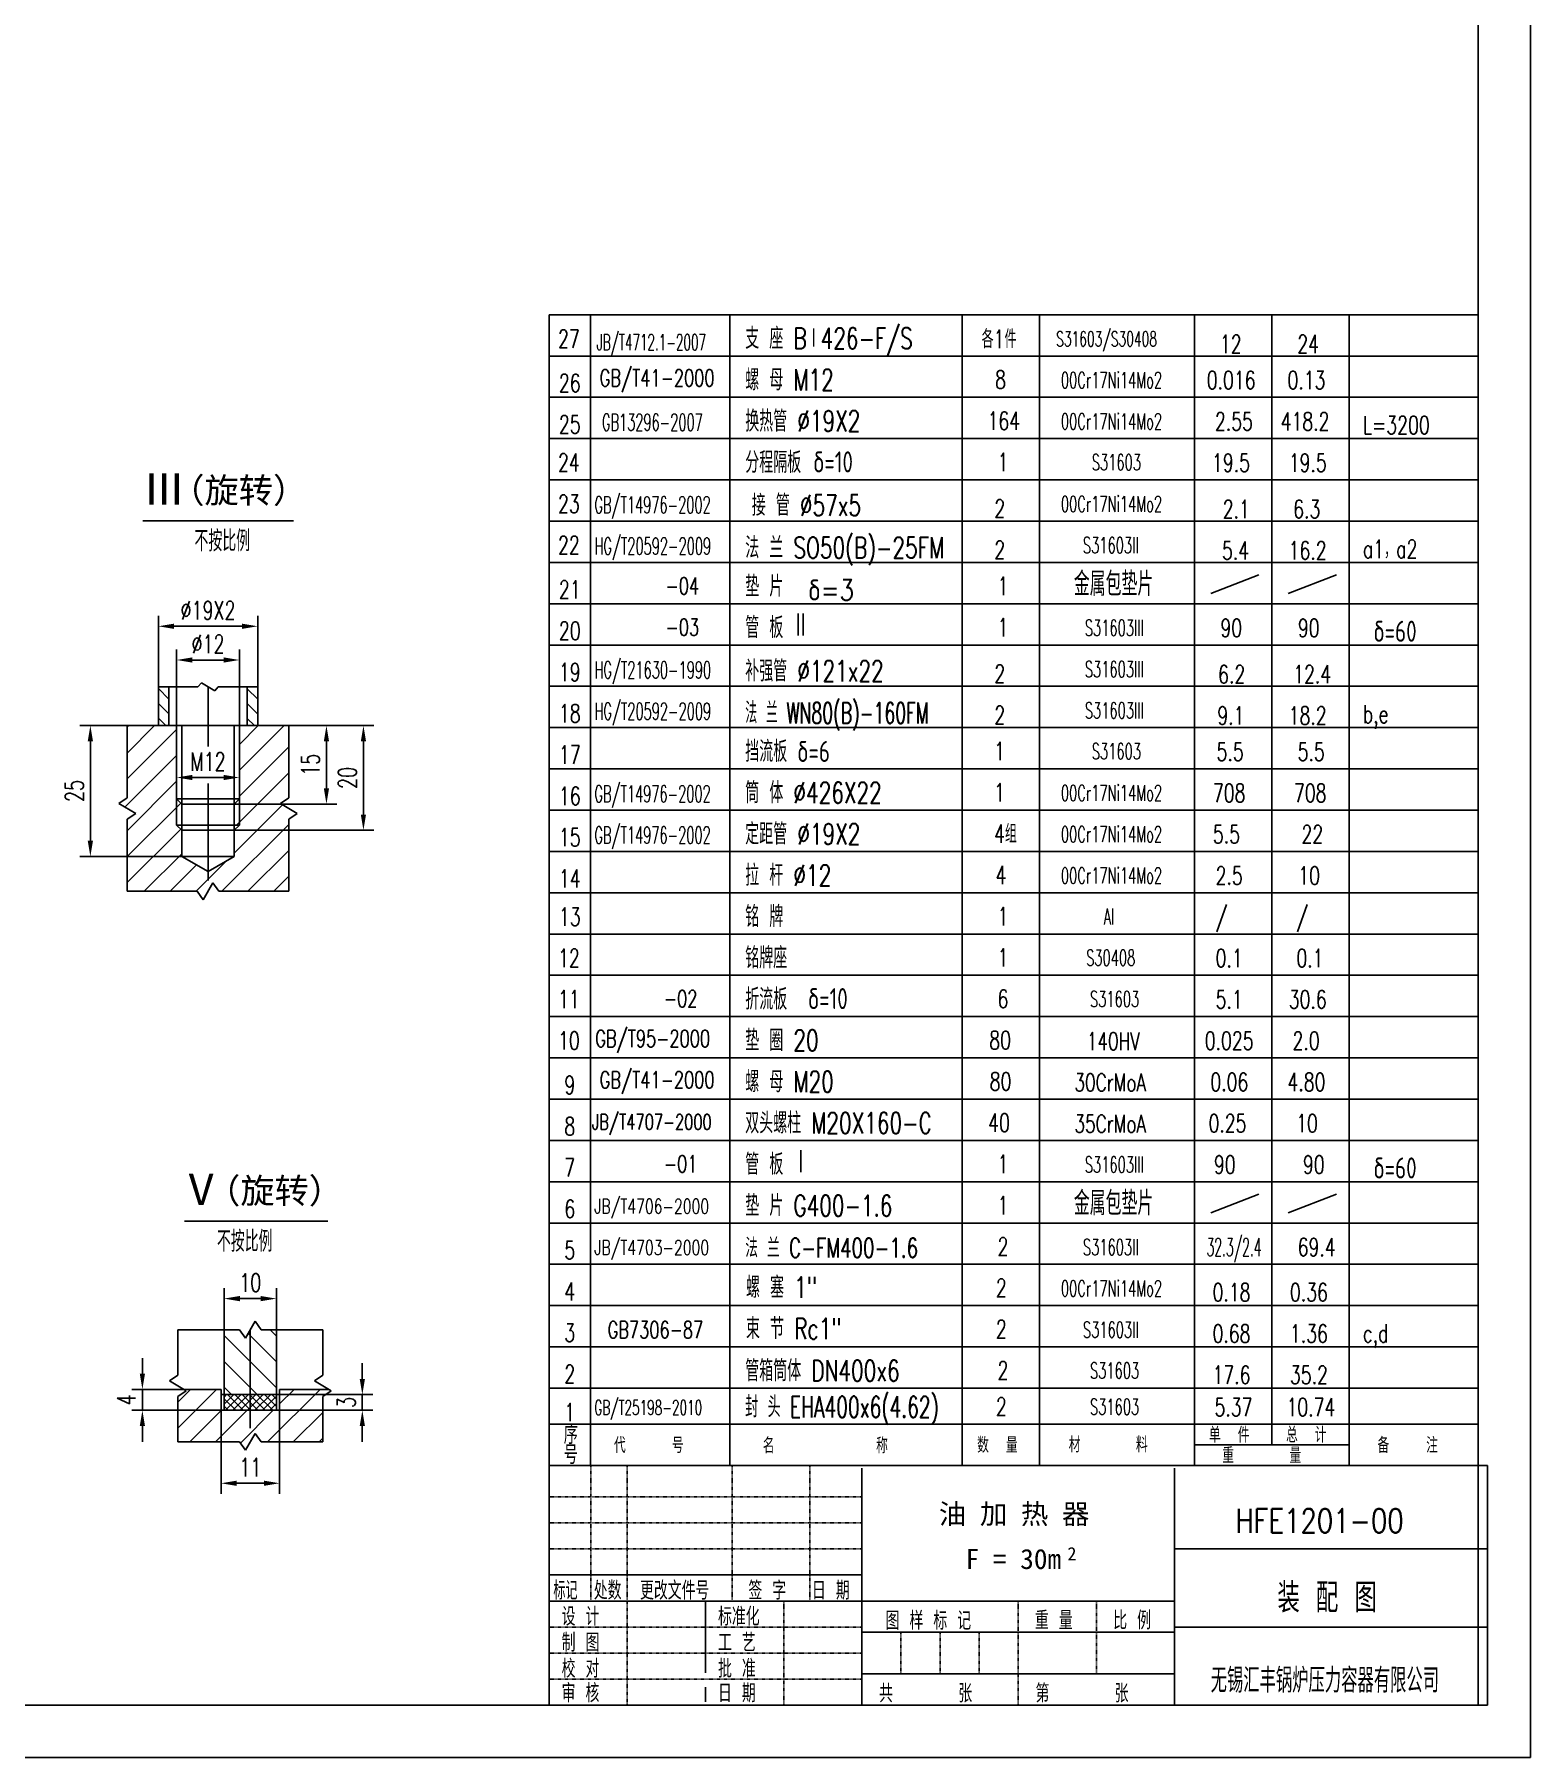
# Model space of a CAD drawing. Extents: x -330 to 591, y 748 to 1407.
# Drawn here: x 305.3 to 591.3, y 748.1 to 1077.6 of the extents above; entities that cross this region are included whole.
import ezdxf
from ezdxf.enums import TextEntityAlignment as Align

# ---------------------------------------------------------------- set-up
doc = ezdxf.new("R2010")
doc.units = 0
doc.header["$LTSCALE"] = 11
doc.header["$MEASUREMENT"] = 0
doc.linetypes.add('CENTER', pattern=[2, 1.25, -0.25, 0.25, -0.25])
doc.layers.get('0').update_dxf_attribs({"color": 1, "linetype": 'CONTINUOUS'})
doc.layers.get('DEFPOINTS').update_dxf_attribs({"linetype": 'CONTINUOUS'})
doc.layers.add('1', color=1, linetype='CONTINUOUS')
doc.layers.add('2', color=3, linetype='CENTER')
doc.styles.add('HZ', font='ROMANS.shx', dxfattribs={"width": 0.7, "height": 4, "bigfont": 'HZ.shx'})
doc.styles.add('HZTXT', font='romans.shx', dxfattribs={"width": 0.7, "bigfont": 'hzj.shx'})
doc.styles.add('KT', font='romanc.shx', dxfattribs={"width": 0.8, "bigfont": 'hztxt.shx'})
doc.styles.get("Standard").update_dxf_attribs({"font": 'SimSun.ttf', "width": 0.7})
doc.dimstyles.get("Standard").update_dxf_attribs({"dimtxt": 0.18, "dimasz": 0.18, "dimexe": 0.18, "dimexo": 0.0625, "dimgap": 0.09, "dimtad": 0, "dimtih": 1, "dimtoh": 1, "dimdec": 4, "dimzin": 0, "dimdsep": 46, "dimtxsty": 'Standard', "dimcen": 0.09, "dimadec": 0, "dimazin": 0, "dimtfac": 1, "dimtdec": 4, "dimtofl": 0, "dimtmove": 0, "dimatfit": 3, "dimfxl": 0, "dimtolj": 1, "dimtzin": 0, "dimarcsym": 0})

# ---------------------------------------------------------------- blocks, each defined once
blk = doc.blocks.new('*D32')
at = {"layer": '1', "color": 4, "lineweight": -2}
for p, q in [((325.91, 821.45), (325.91, 824.45)), ((333.79, 818.45), (323.91, 818.45)), ((325.91, 814.45), (325.91, 818.45)), ((341.49, 814.45), (323.91, 814.45)), ((325.91, 811.45), (325.91, 808.45))]:
    blk.add_line(p, q, dxfattribs=at)
at = {"layer": '1', "color": 4}
for points in [[(325.41, 821.45), (326.41, 821.45), (325.91, 818.45)], [(325.41, 811.45), (326.41, 811.45), (325.91, 814.45)]]:
    blk.add_solid(points, dxfattribs=at)
at = {"layer": 'DEFPOINTS', "color": 0}
for p in [(325.91, 818.45), (333.84, 818.45), (341.54, 814.45)]:
    blk.add_point(p, dxfattribs=at)
at = {"layer": '1', "color": 4, "insert": (322.86, 816.45), "char_height": 3.5, "attachment_point": 5, "rotation": 90, "style": 'HZTXT'}
blk.add_mtext('\\A1;4', dxfattribs=at)
blk = doc.blocks.new('*D31')
at = {"layer": '1', "color": 4, "lineweight": -2}
for p, q in [((367.96, 820.45), (367.96, 823.45)), ((352.19, 817.45), (369.96, 817.45)), ((367.96, 814.45), (367.96, 817.45)), ((352.19, 814.45), (369.96, 814.45)), ((367.96, 811.45), (367.96, 808.45))]:
    blk.add_line(p, q, dxfattribs=at)
at = {"layer": '1', "color": 4}
for points in [[(367.46, 820.45), (368.46, 820.45), (367.96, 817.45)], [(367.46, 811.45), (368.46, 811.45), (367.96, 814.45)]]:
    blk.add_solid(points, dxfattribs=at)
at = {"layer": 'DEFPOINTS', "color": 0}
for p in [(352.14, 817.45), (367.96, 817.45), (352.14, 814.45)]:
    blk.add_point(p, dxfattribs=at)
at = {"layer": '1', "color": 4, "insert": (364.91, 815.95), "char_height": 3.5, "attachment_point": 5, "rotation": 90, "style": 'HZTXT'}
blk.add_mtext('\\A1;3', dxfattribs=at)
blk = doc.blocks.new('*D28')
at = {"layer": '1', "color": 4, "lineweight": -2}
for p, q in [((340.94, 814.4), (340.94, 798.5)), ((352.14, 814.4), (352.14, 798.5)), ((343.94, 800.5), (349.14, 800.5))]:
    blk.add_line(p, q, dxfattribs=at)
at = {"layer": '1', "color": 4}
for points in [[(343.94, 801), (343.94, 800), (340.94, 800.5)], [(349.14, 801), (349.14, 800), (352.14, 800.5)]]:
    blk.add_solid(points, dxfattribs=at)
at = {"layer": 'DEFPOINTS', "color": 0}
for p in [(340.94, 814.45), (352.14, 814.45), (352.14, 800.5)]:
    blk.add_point(p, dxfattribs=at)
at = {"layer": '1', "color": 4, "insert": (346.54, 803.55), "char_height": 3.5, "attachment_point": 5, "style": 'HZTXT'}
blk.add_mtext('\\A1;11', dxfattribs=at)
blk = doc.blocks.new('*D27')
at = {"layer": '1', "color": 4, "lineweight": -2}
for p, q in [((341.54, 829.92), (341.54, 837.81)), ((351.54, 829.92), (351.54, 837.81)), ((344.54, 835.81), (348.54, 835.81))]:
    blk.add_line(p, q, dxfattribs=at)
at = {"layer": '1', "color": 4}
for points in [[(344.54, 836.31), (344.54, 835.31), (341.54, 835.81)], [(348.54, 836.31), (348.54, 835.31), (351.54, 835.81)]]:
    blk.add_solid(points, dxfattribs=at)
at = {"layer": 'DEFPOINTS', "color": 0}
for p in [(351.54, 835.81), (341.54, 829.87), (351.54, 829.87)]:
    blk.add_point(p, dxfattribs=at)
at = {"layer": '1', "color": 4, "insert": (346.54, 838.86), "char_height": 3.5, "attachment_point": 5, "style": 'HZTXT'}
blk.add_mtext('\\A1;10', dxfattribs=at)
blk = doc.blocks.new('*D24')
at = {"layer": '1', "color": 4, "lineweight": -2}
for p, q in [((363.15, 945.38), (370.17, 945.38)), ((368.17, 928.38), (368.17, 942.38)), ((343.51, 925.38), (370.17, 925.38))]:
    blk.add_line(p, q, dxfattribs=at)
at = {"layer": '1', "color": 4}
for points in [[(367.67, 942.38), (368.67, 942.38), (368.17, 945.38)], [(367.67, 928.38), (368.67, 928.38), (368.17, 925.38)]]:
    blk.add_solid(points, dxfattribs=at)
at = {"layer": 'DEFPOINTS', "color": 0}
for p in [(363.1, 945.38), (368.17, 945.38), (343.46, 925.38)]:
    blk.add_point(p, dxfattribs=at)
at = {"layer": '1', "color": 4, "insert": (365.12, 935.38), "char_height": 3.5, "attachment_point": 5, "rotation": 90, "style": 'HZTXT'}
blk.add_mtext('\\A1;20', dxfattribs=at)
blk = doc.blocks.new('*D23')
at = {"layer": '1', "color": 4, "lineweight": -2}
for p, q in [((322.97, 945.38), (313.96, 945.38)), ((315.96, 923.38), (315.96, 942.38)), ((333.41, 920.38), (313.96, 920.38))]:
    blk.add_line(p, q, dxfattribs=at)
at = {"layer": '1', "color": 4}
for points in [[(315.46, 942.38), (316.46, 942.38), (315.96, 945.38)], [(315.46, 923.38), (316.46, 923.38), (315.96, 920.38)]]:
    blk.add_solid(points, dxfattribs=at)
at = {"layer": 'DEFPOINTS', "color": 0}
for p in [(315.96, 945.38), (323.02, 945.38), (333.46, 920.38)]:
    blk.add_point(p, dxfattribs=at)
at = {"layer": '1', "color": 4, "insert": (312.91, 932.88), "char_height": 3.5, "attachment_point": 5, "rotation": 90, "style": 'HZTXT'}
blk.add_mtext('\\A1;25', dxfattribs=at)
blk = doc.blocks.new('*D22')
at = {"layer": '1', "color": 4, "lineweight": -2}
for p, q in [((332.46, 935.26), (332.46, 937.46)), ((344.46, 935.26), (344.46, 937.46)), ((335.46, 935.46), (341.46, 935.46))]:
    blk.add_line(p, q, dxfattribs=at)
at = {"layer": '1', "color": 4}
for points in [[(335.46, 935.96), (335.46, 934.96), (332.46, 935.46)], [(341.46, 935.96), (341.46, 934.96), (344.46, 935.46)]]:
    blk.add_solid(points, dxfattribs=at)
at = {"layer": 'DEFPOINTS', "color": 0}
for p in [(332.46, 935.21), (344.46, 935.46), (344.46, 935.21)]:
    blk.add_point(p, dxfattribs=at)
at = {"layer": '1', "color": 4, "insert": (338.46, 938.51), "char_height": 3.5, "attachment_point": 5, "style": 'HZTXT'}
blk.add_mtext('\\A1;M12', dxfattribs=at)
blk = doc.blocks.new('*D21')
at = {"layer": '1', "color": 4, "lineweight": -2}
for p, q in [((353.95, 945.38), (363.1, 945.38)), ((361.1, 933.38), (361.1, 942.38)), ((343.51, 930.38), (363.1, 930.38))]:
    blk.add_line(p, q, dxfattribs=at)
at = {"layer": '1', "color": 4}
for points in [[(360.6, 942.38), (361.6, 942.38), (361.1, 945.38)], [(360.6, 933.38), (361.6, 933.38), (361.1, 930.38)]]:
    blk.add_solid(points, dxfattribs=at)
at = {"layer": 'DEFPOINTS', "color": 0}
for p in [(353.9, 945.38), (361.1, 945.38), (343.46, 930.38)]:
    blk.add_point(p, dxfattribs=at)
at = {"layer": '1', "color": 4, "insert": (358.05, 937.88), "char_height": 3.5, "attachment_point": 5, "rotation": 90, "style": 'HZTXT'}
blk.add_mtext('\\A1;15', dxfattribs=at)
blk = doc.blocks.new('*D17')
at = {"layer": '1', "color": 4, "lineweight": -2}
for p, q in [((328.96, 952.85), (328.96, 966.38)), ((347.96, 952.85), (347.96, 966.38)), ((331.96, 964.38), (344.96, 964.38))]:
    blk.add_line(p, q, dxfattribs=at)
at = {"layer": '1', "color": 4}
for points in [[(331.96, 964.88), (331.96, 963.88), (328.96, 964.38)], [(344.96, 964.88), (344.96, 963.88), (347.96, 964.38)]]:
    blk.add_solid(points, dxfattribs=at)
at = {"layer": 'DEFPOINTS', "color": 0}
for p in [(347.96, 964.38), (328.96, 952.8), (347.96, 952.8)]:
    blk.add_point(p, dxfattribs=at)
at = {"layer": '1', "color": 4, "insert": (338.46, 967.43), "char_height": 3.5, "attachment_point": 5, "style": 'HZTXT'}
blk.add_mtext('\\A1;%%C19X2', dxfattribs=at)
blk = doc.blocks.new('*D16')
at = {"layer": '1', "color": 4, "lineweight": -2}
for p, q in [((332.46, 952.85), (332.46, 959.93)), ((344.46, 952.85), (344.46, 959.93)), ((335.46, 957.93), (341.46, 957.93))]:
    blk.add_line(p, q, dxfattribs=at)
at = {"layer": '1', "color": 4}
for points in [[(335.46, 958.43), (335.46, 957.43), (332.46, 957.93)], [(341.46, 958.43), (341.46, 957.43), (344.46, 957.93)]]:
    blk.add_solid(points, dxfattribs=at)
at = {"layer": 'DEFPOINTS', "color": 0}
for p in [(344.46, 957.93), (332.46, 952.8), (344.46, 952.8)]:
    blk.add_point(p, dxfattribs=at)
at = {"layer": '1', "color": 4, "insert": (338.46, 960.98), "char_height": 3.5, "attachment_point": 5, "style": 'HZTXT'}
blk.add_mtext('\\A1;%%C12', dxfattribs=at)
blk = doc.blocks.new('ITEM')
at = {"color": 5}
for p, q in [((0, 8), (0, 0)), ((180, 8), (0, 8))]:
    blk.add_line(p, q, dxfattribs=at)
at = {"color": 3}
for p, q in [((8, 8), (8, 0)), ((35, 8), (35, 0)), ((80, 8), (80, 0)), ((95, 8), (95, 0)), ((125, 8), (125, 0)), ((140, 8), (140, 4)), ((155, 8), (155, 0)), ((155, 4), (125, 4))]:
    blk.add_line(p, q, dxfattribs=at)
at = {"color": 1, "style": 'HZ', "width": 0.8}
for s, height, p in [('序', 3.6, (2.83, 4.19)), ('单  件', 3, (127.84, 4.44)), ('总  计', 3, (142.76, 4.46)), ('号', 3.6, (2.83, 0.31)), ('代     号', 3, (12.56, 2.45)), ('名           称', 3, (41.39, 2.38)), ('数  量', 3, (82.92, 2.47)), ('材      料', 3, (100.67, 2.56)), ('重      量', 3, (130.41, 0.48)), ('备    注', 3, (160.48, 2.46))]:
    blk.add_text(s, height=height, dxfattribs=at).set_placement(p)

msp = doc.modelspace()

# ---------------------------------------------------------------- hatches: boundary and pattern name
at = {"layer": '1'}
h = msp.add_hatch(dxfattribs=at)
h.set_pattern_fill('_U', color=0, scale=2, angle=315, style=0, pattern_type=0)
h.set_pattern_definition([(315, (-8.468, 777.9355), (1.414214, 1.414214), [])])
h.paths.add_polyline_path([(330.9608, 952.798841), (328.9608, 952.798841), (328.9608, 945.375384), (330.9608, 945.375384)])
h.paths.add_polyline_path([(345.9608, 945.375384), (347.9608, 945.375384), (347.9608, 952.798841), (345.9608, 952.798841)])
h = msp.add_hatch(dxfattribs=at)
h.set_pattern_fill('_U', color=0, scale=3.5, angle=45, style=0, pattern_type=0)
h.set_pattern_definition([(45, (-24.5517, 716.3163), (-2.474874, 2.474874), [])])
h.paths.add_polyline_path([(343.4608, 920.375384), (338.4608, 917.488633), (333.4608, 920.375384), (333.4608, 925.375384), (332.4608, 926.375384), (332.4608, 931.375384), (332.4608, 945.375384), (323.017548, 945.375384), (323.017548, 931.589046), (321.410231, 930.475179), (324.624865, 928.59803), (323.017548, 927.484163), (323.017548, 913.697825), (336.408358, 913.697825), (337.522225, 912.090508), (339.399374, 915.305142), (340.513241, 913.697825), (353.904051, 913.697825), (353.904051, 927.484163), (355.511368, 928.59803), (352.296735, 930.475179), (353.904051, 931.589046), (353.904051, 945.375384), (344.4608, 945.375384), (344.4608, 931.375384), (344.4608, 926.375384), (343.4608, 925.375384)])
h.paths.add_polyline_path([(344.4608, 931.375384), (343.4608, 930.375384), (343.4608, 926.375384), (344.4608, 926.375384)], flags=16)
h.paths.add_polyline_path([(333.4608, 930.375384), (332.4608, 931.375384), (332.4608, 926.375384), (333.4608, 926.375384)], flags=17)
h = msp.add_hatch(dxfattribs=at)
h.set_pattern_fill('_U', color=0, scale=3.5, angle=315, style=0, pattern_type=0)
h.set_pattern_definition([(315, (-102.0047, 326.8844), (2.474874, 2.474874), [])])
h.paths.add_polyline_path([(351.541884, 829.86566), (348.594325, 829.86566), (347.480458, 831.472976), (346.541884, 829.86566), (346.541884, 817.454696), (351.541884, 817.454696)])
h.paths.add_polyline_path([(346.541884, 829.86566), (345.603309, 828.258343), (344.489443, 829.86566), (341.541884, 829.86566), (341.541884, 817.454696), (346.541884, 817.454696)])
h = msp.add_hatch(dxfattribs=at)
h.set_pattern_fill('_U', color=0, scale=3.5, angle=45, style=0, pattern_type=0)
h.set_pattern_definition([(45, (-102.0047, 326.8844), (-2.474874, 2.474874), [])])
h.paths.add_polyline_path([(348.594325, 808.405601), (360.413564, 808.405601), (360.413564, 817.083189), (362.020881, 818.197056), (361.579669, 818.454696), (352.141884, 818.454696), (352.141884, 814.454696), (340.941884, 814.454696), (340.941884, 818.454696), (333.836308, 818.454696), (334.27752, 818.197056), (332.670203, 817.083189), (332.670203, 808.405601), (344.489443, 808.405601), (345.603309, 806.798285), (347.480458, 810.012918)])
h = msp.add_hatch(dxfattribs=at)
h.set_pattern_fill('_U', color=0, angle=315, style=0, double=1, pattern_type=0)
h.set_pattern_definition([(315, (-102.0047, 321.1705), (0.7071068, 0.7071068), []), (45, (-102.0047, 321.1705), (-0.7071068, 0.7071068), [])])
h.paths.add_polyline_path([(346.541884, 814.454696), (346.541884, 817.454696), (341.541884, 817.454696), (341.541884, 814.454696)])
h.paths.add_polyline_path([(346.541884, 817.454696), (346.541884, 814.454696), (351.541884, 814.454696), (351.541884, 817.454696)])

# ---------------------------------------------------------------- linework, layer by layer
at = {"layer": '1', "color": 0}
for p, q in [((591.319001, 748.050472), (591.319001, 1407.050472)), ((581.319001, 758.050472), (581.319001, 1397.050472)), ((403.678823, 937.107594), (403.678823, 1023.953903)), ((403.678823, 1023.953903), (581.319001, 1023.953903)), ((411.573942, 937.107594), (411.573942, 1023.953903)), ((438.219969, 937.107594), (438.219969, 1023.953903)), ((482.630013, 937.107594), (482.630013, 1023.953903)), ((497.433361, 937.107594), (497.433361, 1023.953903)), ((527.040058, 937.107594), (527.040058, 1023.953903)), ((541.843406, 937.107594), (541.843406, 1023.953903)), ((556.646754, 937.107594), (556.646754, 1023.953903)), ((403.678823, 1016.058784), (581.319001, 1016.058784)), ((403.678823, 1008.163665), (581.319001, 1008.163665)), ((403.678823, 1000.268546), (581.319001, 1000.268546)), ((403.678823, 992.373427), (581.319001, 992.373427)), ((325.994847, 984.569097), (354.77919, 984.569097)), ((403.678823, 984.478308), (581.319001, 984.478308)), ((403.678823, 976.583189), (581.319001, 976.583189)), ((530.204697, 970.652463), (539.393157, 974.216306)), ((545.008045, 970.652463), (554.196505, 974.216306)), ((403.678823, 968.68807), (581.319001, 968.68807)), ((403.678823, 960.792951), (581.319001, 960.792951)), ((328.9608, 952.798841), (328.9608, 945.375384)), ((328.9608, 952.798841), (336.504476, 952.798841)), ((330.9608, 952.798841), (330.9608, 945.375384)), ((332.4608, 952.798841), (332.4608, 931.375384)), ((336.504476, 952.798841), (337.185167, 953.564139)), ((337.185167, 953.564139), (339.736433, 952.033544)), ((338.4608, 952.798841), (338.4608, 941.420419)), ((340.417123, 952.798841), (339.736433, 952.033544)), ((340.417123, 952.798841), (347.9608, 952.798841)), ((344.4608, 952.798841), (344.4608, 931.375384)), ((345.9608, 952.798841), (345.9608, 945.375384)), ((347.9608, 952.798841), (347.9608, 945.375384)), ((403.678823, 952.897832), (581.319001, 952.897832)), ((323.017548, 945.375384), (323.017548, 931.589046)), ((323.017548, 945.375384), (353.904051, 945.375384)), ((333.4608, 945.375384), (333.4608, 930.375384)), ((343.4608, 945.375384), (343.4608, 930.375384)), ((353.904051, 945.375384), (353.904051, 931.589046)), ((403.678823, 945.002713), (581.319001, 945.002713)), ((403.678823, 811.77258), (403.678823, 937.107594)), ((403.678823, 937.107594), (581.319001, 937.107594)), ((411.573942, 810.78569), (411.573942, 937.107594)), ((438.219969, 810.78569), (438.219969, 937.107594)), ((482.630013, 810.78569), (482.630013, 937.107594)), ((497.433361, 810.78569), (497.433361, 937.107594)), ((527.040058, 810.78569), (527.040058, 937.107594)), ((541.843406, 810.78569), (541.843406, 937.107594)), ((556.646754, 810.78569), (556.646754, 937.107594)), ((338.4608, 934.34507), (338.4608, 915.755514)), ((323.017548, 931.589046), (321.410231, 930.475179)), ((321.410231, 930.475179), (324.624865, 928.59803)), ((332.4608, 931.375384), (332.4608, 926.375384)), ((332.4608, 931.375384), (333.4608, 930.375384)), ((332.4608, 931.375384), (344.4608, 931.375384)), ((333.4608, 930.375384), (333.4608, 920.375384)), ((333.4608, 930.375384), (343.4608, 930.375384)), ((344.4608, 931.375384), (343.4608, 930.375384)), ((343.4608, 930.375384), (343.4608, 920.375384)), ((344.4608, 931.375384), (344.4608, 926.375384)), ((353.904051, 931.589046), (352.296735, 930.475179)), ((352.296735, 930.475179), (355.511368, 928.59803)), ((403.678823, 929.212475), (581.319001, 929.212475)), ((323.017548, 927.484163), (324.624865, 928.59803)), ((323.017548, 927.484163), (323.017548, 913.697825)), ((332.4608, 926.375384), (333.4608, 925.375384)), ((332.4608, 926.375384), (344.4608, 926.375384)), ((344.4608, 926.375384), (343.4608, 925.375384)), ((353.904051, 927.484163), (355.511368, 928.59803)), ((353.904051, 927.484163), (353.904051, 913.697825)), ((333.4608, 925.375384), (343.4608, 925.375384)), ((333.4608, 920.375384), (338.4608, 917.488633)), ((333.4608, 920.375384), (343.4608, 920.375384)), ((343.4608, 920.375384), (338.4608, 917.488633)), ((403.678823, 921.317356), (581.319001, 921.317356)), ((323.017548, 913.697825), (336.408358, 913.697825)), ((336.408358, 913.697825), (337.522225, 912.090508)), ((339.399374, 915.305142), (337.522225, 912.090508)), ((340.513241, 913.697825), (339.399374, 915.305142)), ((340.513241, 913.697825), (353.904051, 913.697825)), ((403.678823, 913.422237), (581.319001, 913.422237)), ((403.678823, 905.527118), (581.319001, 905.527118)), ((403.678823, 897.631999), (581.319001, 897.631999)), ((403.678823, 889.73688), (581.319001, 889.73688)), ((403.678823, 881.841761), (581.319001, 881.841761)), ((403.678823, 873.946642), (581.319001, 873.946642)), ((403.678823, 866.051523), (581.319001, 866.051523)), ((403.678823, 858.156404), (581.319001, 858.156404)), ((530.204697, 852.225678), (539.393157, 855.78952)), ((545.008045, 852.225678), (554.196505, 855.78952)), ((333.983718, 850.634599), (361.35988, 850.634599)), ((403.678823, 850.261285), (581.319001, 850.261285)), ((403.678823, 842.366166), (581.319001, 842.366166)), ((403.678823, 834.471047), (581.319001, 834.471047)), ((347.480458, 831.472976), (345.603309, 828.258343)), ((348.594325, 829.86566), (347.480458, 831.472976)), ((332.670203, 829.86566), (332.670203, 821.188072)), ((332.670203, 829.86566), (344.489443, 829.86566)), ((341.541884, 829.86566), (341.541884, 814.454696)), ((344.489443, 829.86566), (345.603309, 828.258343)), ((346.541884, 829.86566), (346.541884, 811.020078)), ((348.594325, 829.86566), (360.413564, 829.86566)), ((351.541884, 829.86566), (351.541884, 814.454696)), ((360.413564, 829.86566), (360.413564, 821.188072)), ((403.678823, 826.575928), (581.319001, 826.575928)), ((332.670203, 821.188072), (331.062887, 820.074205)), ((360.413564, 821.188072), (358.806248, 820.074205)), ((331.062887, 820.074205), (334.27752, 818.197056)), ((332.670203, 817.083189), (334.27752, 818.197056)), ((333.836308, 818.454696), (340.941884, 818.454696)), ((340.941884, 818.454696), (340.941884, 814.454696)), ((340.941884, 817.454696), (352.141884, 817.454696)), ((352.141884, 818.454696), (352.141884, 814.454696)), ((352.141884, 818.454696), (361.579669, 818.454696)), ((358.806248, 820.074205), (362.020881, 818.197056)), ((360.413564, 817.083189), (362.020881, 818.197056)), ((403.678823, 818.680809), (581.319001, 818.680809)), ((332.670203, 817.083189), (332.670203, 808.405601)), ((340.941884, 814.454696), (352.141884, 814.454696)), ((360.413564, 817.083189), (360.413564, 808.405601)), ((332.670203, 808.405601), (344.489443, 808.405601)), ((344.489443, 808.405601), (345.603309, 806.798285)), ((347.480458, 810.012918), (345.603309, 806.798285)), ((348.594325, 808.405601), (347.480458, 810.012918)), ((348.594325, 808.405601), (360.413564, 808.405601)), ((583.070033, 803.877461), (403.678823, 803.877461)), ((403.678823, 803.877461), (403.678823, 758.050472)), ((463.475893, 803.396583), (463.475893, 758.050472)), ((523.272963, 803.396583), (523.272963, 758.050472)), ((583.070033, 758.050472), (583.070033, 803.877461)), ((523.272963, 787.949007), (583.070033, 787.949007)), ((403.678823, 782.965918), (463.475893, 782.965918)), ((403.678823, 777.982829), (463.475893, 777.982829)), ((463.475893, 777.982829), (523.272963, 777.982829)), ((463.475893, 772.003122), (523.272963, 772.003122)), ((523.272963, 772.99974), (583.070033, 772.99974)), ((463.475893, 764.030179), (523.272963, 764.030179)), ((581.319001, 758.050472), (-304.680999, 758.050472)), ((403.678823, 758.050472), (583.070033, 758.050472)), ((591.319001, 748.050472), (-329.680999, 748.050472))]:
    msp.add_line(p, q, dxfattribs=at)
at = {"layer": '2', "color": 0}
for p, q in [((411.651766, 803.877461), (411.651766, 777.982829)), ((418.628091, 803.877461), (418.628091, 758.050472)), ((438.672459, 803.877461), (438.672459, 777.982829)), ((453.509715, 803.877461), (453.509715, 777.982829)), ((403.678823, 797.915185), (463.475893, 797.915185)), ((403.678823, 792.932096), (463.475893, 792.932096)), ((403.678823, 787.949007), (463.475893, 787.949007)), ((448.526626, 777.982829), (448.526626, 758.050472)), ((493.374428, 777.982829), (493.374428, 758.050472)), ((508.323695, 777.982829), (508.323695, 764.030179)), ((403.678823, 772.99974), (463.475893, 772.99974)), ((470.950527, 772.003122), (470.950527, 764.030179)), ((478.42516, 772.003122), (478.42516, 764.030179)), ((485.899794, 772.003122), (485.899794, 764.030179)), ((403.678823, 768.01665), (463.475893, 768.01665)), ((403.678823, 763.033561), (463.475893, 763.033561))]:
    msp.add_line(p, q, dxfattribs=at).dxf.unprotected_set("ltscale", 0)
msp.add_line((433.577358, 777.982829), (433.577358, 758.050472), dxfattribs=at)

# ---------------------------------------------------------------- block references
at = {"layer": '1', "color": 0, "xscale": 0.9868898760930346, "yscale": 0.9868898760943645, "zscale": 0.986889876094479}
msp.add_blockref('ITEM', (403.678823, 803.877461), dxfattribs=at)

# ---------------------------------------------------------------- texts
at = {"layer": '1', "color": 0}
for s, height, style, width, p in [('支 座 BⅠ426-F/S', 4.02137905, 'HZ', 0.7, (441.170837, 1017.432873)), ('JB/T4712.1-2007', 3.04649928, 'HZ', 0.55, (412.777774, 1017.172916)), ('各1件', 3.4679537, 'HZ', 0.7, (486.36051, 1017.573477)), ('S31603/S30408', 2.8611, 'HZ', 0.6, (500.620184, 1017.9047)), ('12', 3.4541146, 'HZ', 0.7, (531.92977, 1016.629351)), ('24', 3.4541146, 'HZ', 0.7, (546.733118, 1016.629351)), ('GB/T41-2000', 3.23842744, 'HZ', 0.7, (413.342396, 1010.24092)), ('螺 母 M12', 4.021379, 'HZ', 0.7, (441.170837, 1009.492626)), ('8', 3.467954, 'HZ', 0.7, (488.942012, 1009.821867)), ('00Cr17Ni14Mo2', 3.04649928, 'HZ', 0.6, (501.525626, 1009.925398)), ('0.016', 3.4541146, 'HZ', 0.7, (529.416208, 1009.721121)), ('0.13', 3.4541146, 'HZ', 0.7, (544.843486, 1009.721121)), ('GB13296-2007', 3.23842744, 'HZ', 0.56, (413.781447, 1001.774249)), ('换热管 %%C19X2', 4.02137905, 'HZ', 0.7, (441.170837, 1001.597507)), ('164', 3.4679537, 'HZ', 0.7, (487.487175, 1001.926748)), ('00Cr17Ni14Mo2', 3.04649928, 'HZ', 0.6, (501.525626, 1002.030279)), ('2.55', 3.4541146, 'HZ', 0.7, (530.984242, 1001.826002)), ('418.2', 3.4541146, 'HZ', 0.7, (543.545516, 1001.826002)), ('L=3200', 3.4679537, 'HZ', 0.7, (559.265171, 1001.117127)), ('分程隔板', 4.021379, 'HZ', 0.7, (441.170837, 993.702388)), ('1', 3.467954, 'HZ', 0.7, (489.409252, 994.031629)), ('S31603', 3.0464993, 'HZ', 0.6, (507.436545, 994.219343)), ('19.5', 3.4541146, 'HZ', 0.7, (530.421584, 993.930883)), ('19.5', 3.4541146, 'HZ', 0.7, (545.093828, 993.930883)), ('GB/T14976-2002', 3.23842744, 'HZ', 0.56, (412.340345, 985.984011)), (' 接 管 %%C57x5', 4.02137905, 'HZ', 0.7, (440.485899, 985.505011)), ('2', 3.467954, 'HZ', 0.7, (488.7999, 985.14962)), ('00Cr17Ni14Mo2', 3.04649928, 'HZ', 0.6, (501.525626, 986.240041)), ('2.1', 3.4541146, 'HZ', 0.7, (532.473568, 985.048875)), ('6.3', 3.4541146, 'HZ', 0.7, (545.94237, 985.048875)), ('不按比例', 4, 'HZTXT', 0.7, (335.864642, 978.707672)), ('HG/T20592-2009', 3.23842744, 'HZ', 0.56, (412.340345, 978.088892)), ('法 兰 SO50(B)-25FM', 4.02137905, 'HZ', 0.7, (441.170837, 977.392669)), ('2', 3.467954, 'HZ', 0.7, (488.7999, 977.254501)), ('S31603II', 3.0464993, 'HZ', 0.6, (505.740598, 978.344922)), ('5.4', 3.4541146, 'HZ', 0.7, (532.327932, 977.153756)), ('16.2', 3.4541146, 'HZ', 0.7, (545.079151, 977.153756)), ('a1，a2', 3.4679537, 'HZ', 0.7, (559.265171, 977.43177)), ('-04', 3.2384274, 'HZ', 0.7, (425.946608, 970.483541)), ('垫 片 ', 4.021379, 'HZ', 0.7, (441.170837, 970.017031)), ('1', 3.467954, 'HZ', 0.7, (489.409252, 970.346272)), ('金属包垫片', 4.5697489, 'HZ', 0.7, (503.998036, 970.192218)), ('-03', 3.2384274, 'HZ', 0.7, (425.946608, 962.588422)), ('管 板', 4.021379, 'HZ', 0.7, (441.170837, 962.121912)), ('1', 3.467954, 'HZ', 0.7, (489.409252, 962.451153)), ('S31603III', 3.0464993, 'HZ', 0.6, (506.100014, 962.554684)), ('90', 3.4541146, 'HZ', 0.7, (532.031109, 962.350407)), ('90', 3.4541146, 'HZ', 0.7, (546.834457, 962.350407)), ('HG/T21630-1990', 3.23842744, 'HZ', 0.56, (412.340345, 954.403535)), ('补强管 %%C121x22', 4.02137905, 'HZ', 0.7, (441.170837, 953.82612)), ('2', 3.467954, 'HZ', 0.7, (488.7999, 953.569144)), ('S31603III', 3.0464993, 'HZ', 0.6, (506.100014, 954.659565)), ('6.2', 3.4541146, 'HZ', 0.7, (531.58578, 953.468399)), ('12.4', 3.4541146, 'HZ', 0.7, (545.94237, 953.468399)), ('HG/T20592-2009', 3.23842744, 'HZ', 0.56, (412.340345, 946.508416)), ('法 兰 WN80(B)-160FM', 4.02137905, 'HZ', 0.6, (441.170837, 945.812193)), ('2', 3.467954, 'HZ', 0.7, (488.7999, 945.674025)), ('S31603III', 3.0464993, 'HZ', 0.6, (506.100014, 946.764446)), ('9.1', 3.4541146, 'HZ', 0.7, (531.440144, 945.573279)), ('18.2', 3.4541146, 'HZ', 0.7, (545.079151, 945.573279)), ('b,e', 3.4679537, 'HZ', 0.7, (559.265171, 945.851294)), ('挡流板 δ=6', 4.021379, 'HZ', 0.7, (441.170837, 938.436555)), ('1', 3.467954, 'HZ', 0.7, (488.741523, 938.765796)), ('S31603', 3.0464993, 'HZ', 0.6, (507.436545, 938.95351)), ('5.5', 3.4541146, 'HZ', 0.7, (531.299654, 938.66505)), ('5.5', 3.4541146, 'HZ', 0.7, (546.798701, 938.66505)), ('GB/T14976-2002', 3.23842744, 'HZ', 0.56, (412.340345, 930.718178)), ('筒 体 %%C426X22', 4.02137905, 'HZ', 0.7, (441.170837, 930.541436)), ('1', 3.467954, 'HZ', 0.7, (488.741523, 930.870677)), ('00Cr17Ni14Mo2', 3.04649928, 'HZ', 0.6, (501.525626, 930.974208)), ('708', 3.4541146, 'HZ', 0.7, (530.589425, 930.769931)), ('708', 3.4541146, 'HZ', 0.7, (546.088472, 930.769931)), ('GB/T14976-2002', 3.23842744, 'HZ', 0.56, (412.340345, 922.823059)), ('定距管 %%C19X2', 4.02137905, 'HZ', 0.7, (441.170837, 922.646317)), ('4组', 3.4679537, 'HZ', 0.7, (488.741523, 922.975558)), ('00Cr17Ni14Mo2', 3.04649928, 'HZ', 0.6, (501.525626, 923.079089)), ('5.5', 3.4541146, 'HZ', 0.7, (530.589425, 922.874812)), ('22', 3.4541146, 'HZ', 0.7, (547.528371, 922.874812)), ('拉 杆 %%C12', 4.021379, 'HZ', 0.7, (441.170837, 914.751198)), ('4', 3.467954, 'HZ', 0.7, (489.037657, 915.080439)), ('00Cr17Ni14Mo2', 3.04649928, 'HZ', 0.6, (501.525626, 915.18397)), ('2.5', 3.4541146, 'HZ', 0.7, (531.114657, 914.979693)), ('10', 3.4541146, 'HZ', 0.7, (546.913716, 914.979693)), ('铭 牌', 4.021379, 'HZ', 0.7, (441.170837, 906.856079)), ('1', 3.467954, 'HZ', 0.7, (489.409252, 907.18532)), ('Al', 3.0464993, 'HZ', 0.6, (509.696895, 907.373034)), ('/', 3.454115, 'HZ', 0.7, (531.114657, 907.084574)), ('/', 3.454115, 'HZ', 0.7, (546.559978, 907.084574)), ('铭牌座', 4.021379, 'HZ', 0.7, (441.170837, 898.96096)), ('1', 3.467954, 'HZ', 0.7, (489.409252, 899.290201)), ('S30408', 3.0464993, 'HZ', 0.6, (506.347669, 899.477915)), ('0.1', 3.4541146, 'HZ', 0.7, (531.114657, 899.189455)), ('0.1', 3.4541146, 'HZ', 0.7, (546.559978, 899.189455)), ('-02', 3.2384274, 'HZ', 0.7, (425.624151, 891.53235)), ('折流板', 4.021379, 'HZ', 0.7, (441.170837, 891.065841)), ('6', 3.467954, 'HZ', 0.7, (489.409252, 891.395082)), ('S31603', 3.0464993, 'HZ', 0.6, (507.09161, 891.577024)), ('5.1', 3.4541146, 'HZ', 0.7, (531.114657, 891.294336)), ('30.6', 3.4541146, 'HZ', 0.7, (545.093828, 891.294336)), ('GB/T95-2000', 3.23842744, 'HZ', 0.7, (412.490851, 883.919016)), ('垫 圈 20', 4.021379, 'HZ', 0.7, (441.170837, 883.170722)), ('80', 3.4679537, 'HZ', 0.7, (487.830719, 883.499963)), ('140HV', 3.3785935, 'HZ', 0.7, (506.48212, 883.345909)), ('0.025', 3.4541146, 'HZ', 0.7, (529.033997, 883.399217)), ('2.0', 3.4541146, 'HZ', 0.7, (545.813619, 883.399217)), ('GB/T41-2000', 3.23842744, 'HZ', 0.7, (413.342396, 876.023897)), ('螺 母 M20', 4.021379, 'HZ', 0.7, (441.170837, 875.275603)), ('80', 3.4679537, 'HZ', 0.7, (487.911436, 875.604844)), ('30CrMoA', 3.3785935, 'HZ', 0.7, (504.119479, 875.45079)), ('0.06', 3.4541146, 'HZ', 0.7, (530.108901, 875.504098)), ('4.80', 3.4541146, 'HZ', 0.7, (544.843486, 875.504098)), ('JB/T4707-2000', 2.92463931, 'HZ', 0.7, (411.860553, 868.128778)), ('双头螺柱 M20X160-C', 4.02137905, 'HZ', 0.7, (441.170837, 867.380484)), ('40', 3.4679537, 'HZ', 0.7, (487.621407, 867.709725)), ('35CrMoA', 3.3785935, 'HZ', 0.7, (504.119479, 867.555671)), ('0.25', 3.4541146, 'HZ', 0.7, (529.747015, 867.608979)), ('10', 3.4541146, 'HZ', 0.7, (546.510615, 867.608979)), ('管 板', 4.021379, 'HZ', 0.7, (441.170837, 859.485365)), ('-01', 3.2384274, 'HZ', 0.7, (425.624151, 859.951874)), ('1', 3.467954, 'HZ', 0.7, (489.409252, 859.814606)), ('S31603III', 3.0464993, 'HZ', 0.6, (506.100014, 859.918137)), ('90', 3.4541146, 'HZ', 0.7, (530.787805, 859.71386)), ('90', 3.4541146, 'HZ', 0.7, (547.79797, 859.71386)), ('金属包垫片', 4.5697489, 'HZ', 0.7, (503.998036, 851.765433)), ('JB/T4706-2000', 2.80277934, 'HZ', 0.7, (412.323317, 852.056755)), ('垫 片 G400-1.6', 4.02137905, 'HZ', 0.7, (441.170837, 851.590246)), ('1', 3.467954, 'HZ', 0.7, (489.409252, 851.919487)), ('不按比例', 4, 'HZTXT', 0.7, (340.151675, 844.771877)), ('JB/T4703-2000', 2.80277934, 'HZ', 0.7, (412.323317, 844.161636)), ('法 兰 C-FM400-1.6', 3.65579914, 'HZ', 0.7, (441.170837, 843.695127)), ('2', 3.467954, 'HZ', 0.7, (489.409252, 844.024368)), ('S31603II', 3.0464993, 'HZ', 0.6, (505.740598, 844.127899)), ('32.3/2.4', 3.4541146, 'HZ', 0.5, (529.367281, 843.923622)), ('69.4', 3.4541146, 'HZ', 0.7, (546.79961, 843.923622)), ('螺 塞 1"', 4.021379, 'HZ', 0.7, (441.313367, 835.958156)), ('2', 3.467954, 'HZ', 0.7, (489.087008, 836.129249)), ('00Cr17Ni14Mo2', 3.04649928, 'HZ', 0.6, (501.525626, 836.23278)), ('0.18', 3.4541146, 'HZ', 0.7, (530.518588, 835.292406)), ('0.36', 3.4541146, 'HZ', 0.7, (545.321936, 835.292406)), ('GB7306-87', 3.2384274, 'HZ', 0.7, (414.868488, 828.229338)), ('束 节 Rc1"', 4.021379, 'HZ', 0.7, (441.313367, 828.063039)), ('2', 3.467954, 'HZ', 0.7, (489.087008, 828.23413)), ('S31603II', 3.0464993, 'HZ', 0.6, (505.740598, 828.337661)), ('0.68', 3.4541146, 'HZ', 0.7, (530.518588, 827.397287)), ('1.36', 3.4541146, 'HZ', 0.7, (545.321936, 827.397287)), ('c,d', 3.4679537, 'HZ', 0.7, (559.265171, 827.424509)), ('管箱筒体 DN400x6', 4.02137905, 'HZ', 0.7, (441.170837, 820.00977)), ('2', 3.467954, 'HZ', 0.7, (489.409252, 820.339011)), ('S31603', 3.0464993, 'HZ', 0.6, (507.09161, 820.520953)), ('17.6', 3.4541146, 'HZ', 0.7, (530.518588, 819.502168)), ('35.2', 3.4541146, 'HZ', 0.7, (545.321936, 819.502168)), ('封 头 EHA400x6(4.62)', 4.02137905, 'HZ', 0.65, (441.170837, 813.101541)), ('GB/T25198-2010', 2.80277934, 'HZ', 0.6, (412.323317, 813.56805)), ('2', 3.467954, 'HZ', 0.7, (489.087008, 813.430782)), ('S31603', 3.0464993, 'HZ', 0.6, (507.09161, 813.612724)), ('HFE1201-00', 4.5697489, 'HZ', 0.8, (534.946233, 791.045057)), ('标记', 3.4881624, 'HZ', 0.7, (404.47637, 778.248389)), ('处数', 3.4881624, 'HZ', 0.8, (412.219841, 778.248389)), ('更改文件号 ', 3.4881624, 'HZ', 0.8, (421.057108, 778.248389)), ('签 字 ', 3.4881624, 'HZ', 0.8, (441.785767, 778.248389)), ('日 期', 3.4881624, 'HZ', 0.8, (453.932281, 778.248389)), ('装 配 图', 5.6234589, 'HZ', 0.8, (542.933868, 775.793648)), ('设 计', 3.4881624, 'HZ', 0.8, (406.071464, 773.2653)), ('标准化', 3.4881624, 'HZ', 0.8, (435.969999, 773.2653)), ('图 样 标 记', 3.4881624, 'HZ', 0.8, (468.012891, 772.468619)), ('重 量', 3.4881624, 'HZ', 0.8, (496.564615, 772.534242)), ('比 例', 3.4881624, 'HZ', 0.8, (511.531449, 772.534242)), ('制 图', 3.4881624, 'HZ', 0.8, (406.071464, 768.282211)), ('工 艺', 3.4881624, 'HZ', 0.8, (435.969999, 768.282211)), ('校 对', 3.4881624, 'HZ', 0.8, (406.071464, 763.299122)), ('批 准', 3.4881624, 'HZ', 0.8, (435.969999, 763.299122)), ('审 核', 3.4881624, 'HZ', 0.8, (406.071464, 758.617956)), ('日 期', 3.4881624, 'HZ', 0.8, (435.969999, 758.617956)), ('共      张', 3.4881624, 'HZ', 0.8, (466.775211, 758.581593)), ('第      张', 3.4881624, 'HZ', 0.8, (496.673746, 758.581593))]:
    msp.add_text(s, height=height, dxfattribs=dict(at, style=style, width=width)).set_placement(p)
at = {"layer": '1', "color": 0, "style": 'HZ', "width": 0.7}
for s, height, p in [('27', 3.4541146, (407.456996, 1017.644883)), ('26', 3.4541146, (407.626383, 1009.150555)), ('25', 3.4541146, (407.626383, 1001.255436)), ('24', 3.4541146, (407.456996, 993.959526)), ('23', 3.4541146, (407.456996, 986.064407)), ('22', 3.4541146, (407.456996, 978.169288)), ('21', 3.4541146, (407.626383, 969.67496)), ('20', 3.4541146, (407.626383, 961.779841)), ('19', 3.4541146, (407.626383, 953.884722)), ('18', 3.4541146, (407.626383, 945.989603)), ('17', 3.4541146, (407.626383, 938.094484)), ('16', 3.4541146, (407.626383, 930.199365)), ('15', 3.4541146, (407.626383, 922.304246)), ('14', 3.4541146, (407.626383, 914.409127)), ('13', 3.4541146, (407.626383, 907.099385)), ('12', 3.4541146, (407.456996, 899.218098)), ('11', 3.4541146, (407.456996, 891.322979)), ('10', 3.4541146, (407.456996, 883.42786)), ('9', 3.454115, (407.626383, 874.933532)), ('8', 3.454115, (407.626383, 867.038413)), ('7', 3.454115, (407.626383, 859.143294)), ('6', 3.454115, (407.626383, 851.248175)), ('5', 3.454115, (407.626383, 843.353056)), ('4', 3.454115, (407.626383, 835.457937)), ('3', 3.454115, (407.626383, 827.562818)), ('2', 3.454115, (407.626383, 819.667699)), ('1', 3.454115, (407.626383, 812.357957)), ('5.37', 3.4541146, (534.523115, 813.330036)), ('10.74', 3.4541146, (549.326463, 813.330036))]:
    msp.add_text(s, height=height, dxfattribs=at).set_placement(p, align=Align.CENTER)
at = {"layer": '1', "color": 0}
for s, height, p in [('Ⅲ', 6, (325.977264, 987.617532)), ('（旋转）', 4.8, (331.237362, 987.970248)), ('Ⅴ', 6, (333.044186, 853.683034)), ('（旋转）', 4.8, (338.088826, 854.03575)), ('油 加 热 器', 3.8385891, (478.19497, 792.72006)), ('F = 30m', 3.8385891, (483.297327, 784.099919)), ('2', 2.559059, (502.761258, 785.734772))]:
    msp.add_text(s, height=height, dxfattribs=at).set_placement(p)
at = {"layer": '1', "color": 0, "attachment_point": 1}
for s, insert, char_height, style in [('δ=10', (454.161582, 997.825513), 4.021379, 'HZ'), ('δ{\\Ftxt.shx|c0;=3}', (453.176646, 973.336796), 4.02137905, 'KT'), ('Ⅱ', (450.166316, 967.008367), 4.874399, 'HZ'), ('δ=60', (561.2851, 965.441677), 4.021379, 'HZ'), ('δ=10', (453.176646, 895.188966), 4.021379, 'HZ'), ('{\\Ftxt.shx;Ⅰ}', (450.166316, 864.37182), 4.87439885, 'HZ'), ('δ=60', (561.2851, 862.805129), 4.021379, 'HZ')]:
    msp.add_mtext(s, dxfattribs=dict(at, insert=insert, char_height=char_height, style=style))
at = {"layer": '1', "color": 0, "style": 'HZ', "oblique": 0.60000002, "width": 0.7}
msp.add_attdef('无锡汇丰锅炉压力容器有限公司', text='无锡汇丰锅炉制造有限公司', height=4.68947632, dxfattribs=at).set_placement((551.969759, 762.803697), align=Align.MIDDLE_CENTER)

# ---------------------------------------------------------------- dimensions: what is measured, and where the dimension line sits
at = {"layer": '1', "color": 0}
for base, p1, p2, text, override, picture, middle in [((347.9608, 964.384268), (328.9608, 952.798841), (347.9608, 952.798841), '%%C19X2', {"dimtxt": 3.5, "dimasz": 3, "dimexe": 2, "dimexo": 0.05, "dimgap": 1.3, "dimtad": 1, "dimtih": 0, "dimtoh": 0, "dimzin": 8, "dimtxsty": 'HZTXT', "dimcen": 0.1, "dimclrd": 4, "dimclre": 4, "dimclrt": 4, "dimtfac": 0.571429, "dimtix": 1, "dimtofl": 1, "dimtmove": 1, "dimtvp": 2}, '*D17', (338.4608, 967.434268)), ((344.4608, 957.929563), (332.4608, 952.798841), (344.4608, 952.798841), '%%C12', {"dimtxt": 3.5, "dimasz": 3, "dimexe": 2, "dimexo": 0.05, "dimgap": 1.3, "dimtad": 1, "dimtih": 0, "dimtoh": 0, "dimzin": 8, "dimtxsty": 'HZTXT', "dimcen": 0.1, "dimclrd": 4, "dimclre": 4, "dimclrt": 4, "dimtfac": 0.571429, "dimtix": 1, "dimtofl": 1, "dimtmove": 1, "dimtvp": 2}, '*D16', (338.4608, 960.979563)), ((344.4608, 935.462231), (332.4608, 935.213971), (344.4608, 935.213971), 'M12', {"dimtxt": 3.5, "dimasz": 3, "dimexe": 2, "dimexo": 0.05, "dimgap": 1.3, "dimtad": 1, "dimtih": 0, "dimtoh": 0, "dimzin": 8, "dimtxsty": 'HZTXT', "dimcen": 0.1, "dimclrd": 4, "dimclre": 4, "dimclrt": 4, "dimtfac": 0.571429, "dimtix": 1, "dimtofl": 1, "dimtmove": 1, "dimtvp": 2}, '*D22', (338.4608, 938.512231)), ((352.141884, 800.495186), (340.941884, 814.454696), (352.141884, 814.454696), '11', {"dimtxt": 3.5, "dimasz": 3, "dimexe": 2, "dimexo": 0.05, "dimgap": 1.3, "dimtad": 3, "dimtih": 0, "dimtoh": 0, "dimzin": 8, "dimtxsty": 'HZTXT', "dimcen": 0.1, "dimclrd": 4, "dimclre": 4, "dimclrt": 4, "dimtfac": 0.571429, "dimtix": 1, "dimtofl": 1, "dimtmove": 1, "dimtvp": 2}, '*D28', (346.541884, 803.545186))]:
    dim = msp.add_linear_dim(base=base, p1=p1, p2=p2, text=text, dimstyle='Standard', override=override, dxfattribs=at)
    dim.commit()
    dim.dimension.update_dxf_attribs({"geometry": picture, "text_midpoint": middle})
for base, p1, p2, override, picture, middle in [((315.956588, 945.375384), (333.4608, 920.375384), (323.017548, 945.375384), {"dimtxt": 3.5, "dimasz": 3, "dimexe": 2, "dimexo": 0.05, "dimgap": 1.3, "dimtad": 1, "dimtih": 0, "dimtoh": 0, "dimzin": 8, "dimtxsty": 'HZTXT', "dimcen": 0.1, "dimclrd": 4, "dimclre": 4, "dimclrt": 4, "dimtfac": 0.571429, "dimtix": 1, "dimtofl": 1, "dimtmove": 1, "dimtvp": 2}, '*D23', (312.906588, 932.875384)), ((368.166847, 945.375384), (343.4608, 925.375384), (363.103665, 945.375384), {"dimtxt": 3.5, "dimasz": 3, "dimexe": 2, "dimexo": 0.05, "dimgap": 1.3, "dimtad": 1, "dimtih": 0, "dimtoh": 0, "dimzin": 8, "dimtxsty": 'HZTXT', "dimcen": 0.1, "dimclrd": 4, "dimclre": 4, "dimclrt": 4, "dimtfac": 0.571429, "dimtix": 1, "dimtofl": 1, "dimtmove": 1, "dimtvp": 2}, '*D24', (365.116847, 935.375384)), ((361.103665, 945.375384), (343.4608, 930.375384), (353.904051, 945.375384), {"dimtxt": 3.5, "dimasz": 3, "dimexe": 2, "dimexo": 0.05, "dimgap": 1.3, "dimtad": 1, "dimtih": 0, "dimtoh": 0, "dimzin": 8, "dimtxsty": 'HZTXT', "dimcen": 0.1, "dimclrd": 4, "dimclre": 4, "dimclrt": 4, "dimtfac": 0.571429, "dimtix": 1, "dimtofl": 1, "dimtmove": 1, "dimtvp": 2}, '*D21', (358.053665, 937.875384)), ((325.907459, 818.454696), (341.541884, 814.454696), (333.836308, 818.454696), {"dimtxt": 3.5, "dimasz": 3, "dimexe": 2, "dimexo": 0.05, "dimgap": 1.3, "dimtad": 3, "dimtih": 0, "dimtoh": 0, "dimzin": 8, "dimtxsty": 'HZTXT', "dimcen": 0.1, "dimclrd": 4, "dimclre": 4, "dimclrt": 4, "dimtfac": 0.571429, "dimtix": 1, "dimtofl": 1, "dimtmove": 1, "dimtvp": 2}, '*D32', (322.857459, 816.454696)), ((367.955492, 817.454696), (352.141884, 814.454696), (352.141884, 817.454696), {"dimtxt": 3.5, "dimasz": 3, "dimexe": 2, "dimexo": 0.05, "dimgap": 1.3, "dimtad": 3, "dimtih": 0, "dimtoh": 0, "dimzin": 8, "dimtxsty": 'HZTXT', "dimcen": 0.1, "dimclrd": 4, "dimclre": 4, "dimclrt": 4, "dimtfac": 0.571429, "dimtix": 1, "dimtofl": 1, "dimtmove": 1, "dimtvp": 2}, '*D31', (364.905492, 815.954696))]:
    dim = msp.add_linear_dim(base=base, p1=p1, p2=p2, angle=90, dimstyle='Standard', override=override, dxfattribs=at)
    dim.commit()
    dim.dimension.update_dxf_attribs({"geometry": picture, "text_midpoint": middle})
dim = msp.add_linear_dim(base=(351.541884, 835.806559), p1=(341.541884, 829.86566), p2=(351.541884, 829.86566), dimstyle='Standard', override={"dimtxt": 3.5, "dimasz": 3, "dimexe": 2, "dimexo": 0.05, "dimgap": 1.3, "dimtad": 3, "dimtih": 0, "dimtoh": 0, "dimzin": 8, "dimtxsty": 'HZTXT', "dimcen": 0.1, "dimclrd": 4, "dimclre": 4, "dimclrt": 4, "dimtfac": 0.571429, "dimtix": 1, "dimtofl": 1, "dimtmove": 1, "dimtvp": 2}, dxfattribs=at)
dim.commit()
dim.dimension.update_dxf_attribs({"geometry": '*D27', "text_midpoint": (346.541884, 838.856559)})

doc.saveas('drawing.dxf')
